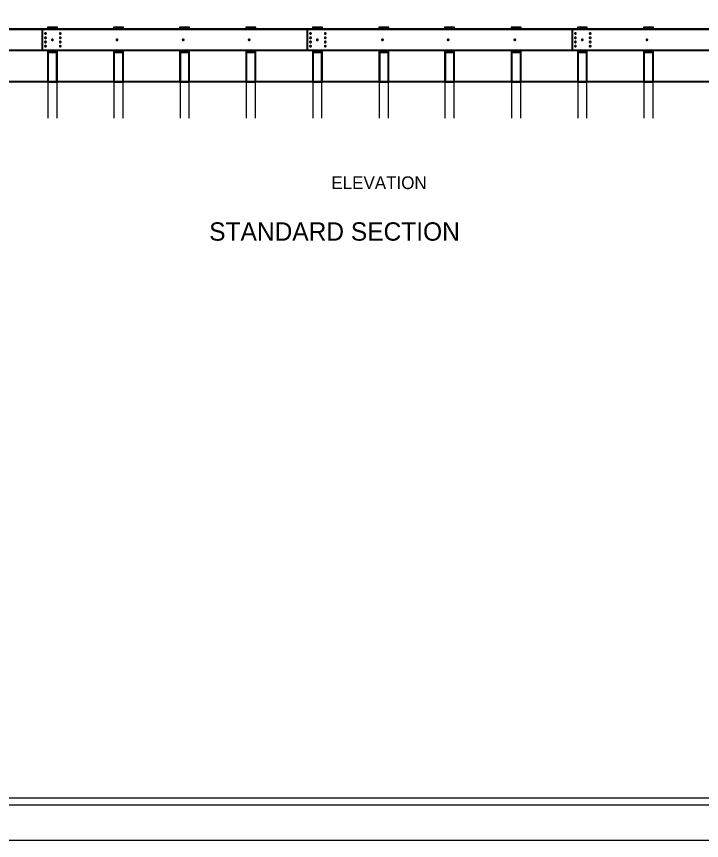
# Model space of a CAD drawing. Extents: x 0 to 1017, y -670 to 88.
# Drawn here: x 49.88 to 88.74, y 0 to 46.74 of the extents above; entities that cross this region are included whole.
import ezdxf

# ---------------------------------------------------------------- set-up
doc = ezdxf.new("R2010")
doc.units = 0
doc.layers.add('Border', color=7, linetype='Continuous')
doc.layers.add('DETAIL 2', color=7, linetype='Continuous')

msp = doc.modelspace()

# ---------------------------------------------------------------- linework, layer by layer
at = {"layer": 'Border'}
for points in [[(0, 88), (136, 88), (136, 0), (0, 0)], [(134, 86), (134, 70), (134, 2), (2, 2), (2, 86)], [(2.4, 85.6), (133.6, 85.6), (133.6, 2.4), (2.4, 2.4)]]:
    msp.add_lwpolyline(points, close=True, dxfattribs=at)
at = {"layer": 'DETAIL 2'}
for p, q in [((123.571, 46.031), (17.437, 46.031)), ((123.571, 46.01), (17.437, 46.01)), ((123.571, 45.99), (17.437, 45.99)), ((51.5, 45.731), (51.539, 45.731)), ((51.5, 45.494), (51.539, 45.494)), ((51.934, 45.452), (51.894, 45.452)), ((52.345, 45.731), (52.384, 45.731)), ((52.345, 45.494), (52.384, 45.494)), ((55.6, 45.463), (55.561, 45.463)), ((59.352, 45.463), (59.313, 45.463)), ((63.103, 45.463), (63.064, 45.463)), ((66.531, 45.731), (66.571, 45.731)), ((66.531, 45.494), (66.571, 45.494)), ((66.965, 45.452), (66.926, 45.452)), ((67.377, 45.731), (67.416, 45.731)), ((67.377, 45.494), (67.416, 45.494)), ((70.659, 45.463), (70.62, 45.463)), ((74.384, 45.463), (74.344, 45.463)), ((78.161, 45.463), (78.122, 45.463)), ((81.563, 45.731), (81.603, 45.731)), ((81.563, 45.494), (81.603, 45.494)), ((81.997, 45.452), (81.958, 45.452)), ((82.409, 45.731), (82.448, 45.731)), ((82.409, 45.494), (82.448, 45.494)), ((85.664, 45.463), (85.625, 45.463)), ((51.5, 45.254), (51.539, 45.254)), ((51.5, 45.016), (51.539, 45.016)), ((52.345, 45.254), (52.384, 45.254)), ((52.345, 45.016), (52.384, 45.016)), ((66.531, 45.254), (66.571, 45.254)), ((66.531, 45.016), (66.571, 45.016)), ((67.377, 45.254), (67.416, 45.254)), ((67.377, 45.016), (67.416, 45.016)), ((81.563, 45.254), (81.603, 45.254)), ((81.563, 45.016), (81.603, 45.016)), ((82.409, 45.254), (82.448, 45.254)), ((82.409, 45.016), (82.448, 45.016)), ((123.571, 44.836), (17.437, 44.836)), ((123.571, 44.816), (17.437, 44.816)), ((123.571, 44.795), (17.437, 44.795)), ((123.571, 43.049), (17.437, 43.049)), ((123.571, 43.028), (17.437, 43.028)), ((123.571, 43.007), (17.437, 43.007)), ((51.653, 43.028), (51.653, 40.97)), ((52.178, 40.97), (52.178, 43.028)), ((55.404, 43.028), (55.404, 40.97)), ((55.929, 40.97), (55.929, 43.028)), ((59.155, 43.028), (59.155, 40.97)), ((59.68, 40.97), (59.68, 43.028)), ((62.907, 43.028), (62.907, 40.97)), ((63.432, 40.97), (63.432, 43.028)), ((66.685, 43.028), (66.685, 40.97)), ((67.21, 40.97), (67.21, 43.028)), ((70.462, 43.028), (70.462, 40.97)), ((70.987, 40.97), (70.987, 43.028)), ((74.187, 43.028), (74.187, 40.97)), ((74.712, 40.97), (74.712, 43.028)), ((77.965, 43.028), (77.965, 40.97)), ((78.49, 40.97), (78.49, 43.028)), ((81.716, 43.028), (81.716, 40.97)), ((82.241, 40.97), (82.241, 43.028)), ((85.468, 43.028), (85.468, 40.97)), ((85.993, 40.97), (85.993, 43.028))]:
    msp.add_line(p, q, dxfattribs=at)
for points in [[(51.338, 44.816), (51.338, 46.01), (51.359, 46.01), (51.359, 44.816), (51.38, 44.816), (51.38, 46.01)], [(51.5, 45.812), (51.466, 45.791), (51.466, 45.752), (51.5, 45.731)], [(51.539, 45.812), (51.5, 45.812), (51.539, 45.812)], [(51.539, 45.731), (51.574, 45.752), (51.574, 45.791), (51.539, 45.812)], [(52.198, 46.13), (51.632, 46.13), (51.653, 46.11), (52.178, 46.11), (52.157, 46.089), (51.673, 46.089)], [(51.632, 46.13), (51.632, 46.01), (51.653, 46.01), (51.653, 46.11), (51.673, 46.089), (51.673, 46.01)], [(52.198, 46.01), (52.198, 46.13), (52.178, 46.11), (52.178, 46.01), (52.157, 46.01), (52.157, 46.089)], [(52.345, 45.812), (52.312, 45.791), (52.312, 45.752), (52.345, 45.731)], [(52.384, 45.812), (52.345, 45.812), (52.384, 45.812)], [(52.384, 45.731), (52.419, 45.752), (52.419, 45.791), (52.384, 45.812)], [(55.95, 46.13), (55.383, 46.13), (55.404, 46.11), (55.929, 46.11), (55.908, 46.089), (55.425, 46.089)], [(55.383, 46.13), (55.383, 46.01), (55.404, 46.01), (55.404, 46.11), (55.425, 46.089), (55.425, 46.01)], [(55.95, 46.01), (55.95, 46.13), (55.929, 46.11), (55.929, 46.01), (55.908, 46.01), (55.908, 46.089)], [(59.701, 46.13), (59.135, 46.13), (59.155, 46.11), (59.68, 46.11), (59.66, 46.089), (59.176, 46.089)], [(59.135, 46.13), (59.135, 46.01), (59.155, 46.01), (59.155, 46.11), (59.176, 46.089), (59.176, 46.01)], [(59.701, 46.01), (59.701, 46.13), (59.68, 46.11), (59.68, 46.01), (59.66, 46.01), (59.66, 46.089)], [(63.452, 46.13), (62.886, 46.13), (62.907, 46.11), (63.432, 46.11), (63.411, 46.089), (62.927, 46.089)], [(62.886, 46.13), (62.886, 46.01), (62.907, 46.01), (62.907, 46.11), (62.927, 46.089), (62.927, 46.01)], [(63.452, 46.01), (63.452, 46.13), (63.432, 46.11), (63.432, 46.01), (63.411, 46.01), (63.411, 46.089)], [(66.37, 44.816), (66.37, 46.01), (66.391, 46.01), (66.391, 44.816), (66.411, 44.816), (66.411, 46.01)], [(66.531, 45.812), (66.498, 45.791), (66.498, 45.752), (66.531, 45.731)], [(66.571, 45.812), (66.531, 45.812), (66.571, 45.812)], [(66.571, 45.731), (66.606, 45.752), (66.606, 45.791), (66.571, 45.812)], [(67.23, 46.13), (66.664, 46.13), (66.685, 46.11), (67.21, 46.11), (67.189, 46.089), (66.705, 46.089)], [(66.664, 46.13), (66.664, 46.01), (66.685, 46.01), (66.685, 46.11), (66.705, 46.089), (66.705, 46.01)], [(67.23, 46.01), (67.23, 46.13), (67.21, 46.11), (67.21, 46.01), (67.189, 46.01), (67.189, 46.089)], [(67.377, 45.812), (67.344, 45.791), (67.344, 45.752), (67.377, 45.731)], [(67.416, 45.812), (67.377, 45.812), (67.416, 45.812)], [(67.416, 45.731), (67.451, 45.752), (67.451, 45.791), (67.416, 45.812)], [(71.008, 46.13), (70.442, 46.13), (70.462, 46.11), (70.987, 46.11), (70.967, 46.089), (70.483, 46.089)], [(70.442, 46.13), (70.442, 46.01), (70.462, 46.01), (70.462, 46.11), (70.483, 46.089), (70.483, 46.01)], [(71.008, 46.01), (71.008, 46.13), (70.987, 46.11), (70.987, 46.01), (70.967, 46.01), (70.967, 46.089)], [(74.733, 46.13), (74.167, 46.13), (74.187, 46.11), (74.712, 46.11), (74.692, 46.089), (74.208, 46.089)], [(74.167, 46.13), (74.167, 46.01), (74.187, 46.01), (74.187, 46.11), (74.208, 46.089), (74.208, 46.01)], [(74.733, 46.01), (74.733, 46.13), (74.712, 46.11), (74.712, 46.01), (74.692, 46.01), (74.692, 46.089)], [(78.511, 46.13), (77.944, 46.13), (77.965, 46.11), (78.49, 46.11), (78.469, 46.089), (77.986, 46.089)], [(77.944, 46.13), (77.944, 46.01), (77.965, 46.01), (77.965, 46.11), (77.986, 46.089), (77.986, 46.01)], [(78.511, 46.01), (78.511, 46.13), (78.49, 46.11), (78.49, 46.01), (78.469, 46.01), (78.469, 46.089)], [(81.402, 44.816), (81.402, 46.01), (81.423, 46.01), (81.423, 44.816), (81.443, 44.816), (81.443, 46.01)], [(81.563, 45.812), (81.53, 45.791), (81.53, 45.752), (81.563, 45.731)], [(81.603, 45.812), (81.563, 45.812), (81.603, 45.812)], [(81.603, 45.731), (81.638, 45.752), (81.638, 45.791), (81.603, 45.812)], [(82.262, 46.13), (81.696, 46.13), (81.716, 46.11), (82.241, 46.11), (82.221, 46.089), (81.737, 46.089)], [(81.696, 46.13), (81.696, 46.01), (81.716, 46.01), (81.716, 46.11), (81.737, 46.089), (81.737, 46.01)], [(82.262, 46.01), (82.262, 46.13), (82.241, 46.11), (82.241, 46.01), (82.221, 46.01), (82.221, 46.089)], [(82.409, 45.812), (82.375, 45.791), (82.375, 45.752), (82.409, 45.731)], [(82.448, 45.812), (82.409, 45.812), (82.448, 45.812)], [(82.448, 45.731), (82.483, 45.752), (82.483, 45.791), (82.448, 45.812)], [(86.013, 46.13), (85.447, 46.13), (85.468, 46.11), (85.993, 46.11), (85.972, 46.089), (85.488, 46.089)], [(85.447, 46.13), (85.447, 46.01), (85.468, 46.01), (85.468, 46.11), (85.488, 46.089), (85.488, 46.01)], [(86.013, 46.01), (86.013, 46.13), (85.993, 46.11), (85.993, 46.01), (85.972, 46.01), (85.972, 46.089)], [(51.5, 45.572), (51.466, 45.552), (51.466, 45.512), (51.5, 45.494)], [(51.539, 45.572), (51.5, 45.572), (51.539, 45.572)], [(51.539, 45.494), (51.574, 45.512), (51.574, 45.552), (51.539, 45.572)], [(51.894, 45.452), (51.859, 45.434), (51.859, 45.392), (51.894, 45.374)], [(51.894, 45.374), (51.934, 45.374), (51.894, 45.374)], [(51.934, 45.374), (51.967, 45.392), (51.967, 45.434), (51.934, 45.452)], [(52.345, 45.572), (52.312, 45.552), (52.312, 45.512), (52.345, 45.494)], [(52.384, 45.572), (52.345, 45.572), (52.384, 45.572)], [(52.384, 45.494), (52.419, 45.512), (52.419, 45.552), (52.384, 45.572)], [(55.561, 45.463), (55.528, 45.444), (55.528, 45.403), (55.561, 45.384)], [(55.561, 45.384), (55.6, 45.384), (55.561, 45.384)], [(55.6, 45.384), (55.636, 45.403), (55.636, 45.444), (55.6, 45.463)], [(59.313, 45.463), (59.279, 45.444), (59.279, 45.403), (59.313, 45.384)], [(59.313, 45.384), (59.352, 45.384), (59.313, 45.384)], [(59.352, 45.384), (59.387, 45.403), (59.387, 45.444), (59.352, 45.463)], [(63.064, 45.463), (63.031, 45.444), (63.031, 45.403), (63.064, 45.384)], [(63.064, 45.384), (63.103, 45.384), (63.064, 45.384)], [(63.103, 45.384), (63.138, 45.403), (63.138, 45.444), (63.103, 45.463)], [(66.531, 45.572), (66.498, 45.552), (66.498, 45.512), (66.531, 45.494)], [(66.571, 45.572), (66.531, 45.572), (66.571, 45.572)], [(66.571, 45.494), (66.606, 45.512), (66.606, 45.552), (66.571, 45.572)], [(66.926, 45.452), (66.891, 45.434), (66.891, 45.392), (66.926, 45.374)], [(66.926, 45.374), (66.965, 45.374), (66.926, 45.374)], [(66.965, 45.374), (66.998, 45.392), (66.998, 45.434), (66.965, 45.452)], [(67.377, 45.572), (67.344, 45.552), (67.344, 45.512), (67.377, 45.494)], [(67.416, 45.572), (67.377, 45.572), (67.416, 45.572)], [(67.416, 45.494), (67.451, 45.512), (67.451, 45.552), (67.416, 45.572)], [(70.62, 45.463), (70.586, 45.444), (70.586, 45.403), (70.62, 45.384)], [(70.62, 45.384), (70.659, 45.384), (70.62, 45.384)], [(70.659, 45.384), (70.694, 45.403), (70.694, 45.444), (70.659, 45.463)], [(74.344, 45.463), (74.311, 45.444), (74.311, 45.403), (74.344, 45.384)], [(74.344, 45.384), (74.384, 45.384), (74.344, 45.384)], [(74.384, 45.384), (74.419, 45.403), (74.419, 45.444), (74.384, 45.463)], [(78.122, 45.463), (78.089, 45.444), (78.089, 45.403), (78.122, 45.384)], [(78.122, 45.384), (78.161, 45.384), (78.122, 45.384)], [(78.161, 45.384), (78.197, 45.403), (78.197, 45.444), (78.161, 45.463)], [(81.563, 45.572), (81.53, 45.552), (81.53, 45.512), (81.563, 45.494)], [(81.603, 45.572), (81.563, 45.572), (81.603, 45.572)], [(81.603, 45.494), (81.638, 45.512), (81.638, 45.552), (81.603, 45.572)], [(81.958, 45.452), (81.923, 45.434), (81.923, 45.392), (81.958, 45.374)], [(81.958, 45.374), (81.997, 45.374), (81.958, 45.374)], [(81.997, 45.374), (82.03, 45.392), (82.03, 45.434), (81.997, 45.452)], [(82.409, 45.572), (82.375, 45.552), (82.375, 45.512), (82.409, 45.494)], [(82.448, 45.572), (82.409, 45.572), (82.448, 45.572)], [(82.448, 45.494), (82.483, 45.512), (82.483, 45.552), (82.448, 45.572)], [(85.625, 45.463), (85.592, 45.444), (85.592, 45.403), (85.625, 45.384)], [(85.625, 45.384), (85.664, 45.384), (85.625, 45.384)], [(85.664, 45.384), (85.699, 45.403), (85.699, 45.444), (85.664, 45.463)], [(51.5, 45.335), (51.466, 45.314), (51.466, 45.275), (51.5, 45.254)], [(51.5, 45.095), (51.466, 45.076), (51.466, 45.035), (51.5, 45.016)], [(51.539, 45.335), (51.5, 45.335), (51.539, 45.335)], [(51.539, 45.095), (51.5, 45.095), (51.539, 45.095)], [(51.539, 45.254), (51.574, 45.275), (51.574, 45.314), (51.539, 45.335)], [(51.539, 45.016), (51.574, 45.035), (51.574, 45.076), (51.539, 45.095)], [(52.345, 45.335), (52.312, 45.314), (52.312, 45.275), (52.345, 45.254)], [(52.345, 45.095), (52.312, 45.076), (52.312, 45.035), (52.345, 45.016)], [(52.384, 45.335), (52.345, 45.335), (52.384, 45.335)], [(52.384, 45.095), (52.345, 45.095), (52.384, 45.095)], [(52.384, 45.254), (52.419, 45.275), (52.419, 45.314), (52.384, 45.335)], [(52.384, 45.016), (52.419, 45.035), (52.419, 45.076), (52.384, 45.095)], [(66.531, 45.335), (66.498, 45.314), (66.498, 45.275), (66.531, 45.254)], [(66.531, 45.095), (66.498, 45.076), (66.498, 45.035), (66.531, 45.016)], [(66.571, 45.335), (66.531, 45.335), (66.571, 45.335)], [(66.571, 45.095), (66.531, 45.095), (66.571, 45.095)], [(66.571, 45.254), (66.606, 45.275), (66.606, 45.314), (66.571, 45.335)], [(66.571, 45.016), (66.606, 45.035), (66.606, 45.076), (66.571, 45.095)], [(67.377, 45.335), (67.344, 45.314), (67.344, 45.275), (67.377, 45.254)], [(67.377, 45.095), (67.344, 45.076), (67.344, 45.035), (67.377, 45.016)], [(67.416, 45.335), (67.377, 45.335), (67.416, 45.335)], [(67.416, 45.095), (67.377, 45.095), (67.416, 45.095)], [(67.416, 45.254), (67.451, 45.275), (67.451, 45.314), (67.416, 45.335)], [(67.416, 45.016), (67.451, 45.035), (67.451, 45.076), (67.416, 45.095)], [(81.563, 45.335), (81.53, 45.314), (81.53, 45.275), (81.563, 45.254)], [(81.563, 45.095), (81.53, 45.076), (81.53, 45.035), (81.563, 45.016)], [(81.603, 45.335), (81.563, 45.335), (81.603, 45.335)], [(81.603, 45.095), (81.563, 45.095), (81.603, 45.095)], [(81.603, 45.254), (81.638, 45.275), (81.638, 45.314), (81.603, 45.335)], [(81.603, 45.016), (81.638, 45.035), (81.638, 45.076), (81.603, 45.095)], [(82.409, 45.335), (82.375, 45.314), (82.375, 45.275), (82.409, 45.254)], [(82.409, 45.095), (82.375, 45.076), (82.375, 45.035), (82.409, 45.016)], [(82.448, 45.335), (82.409, 45.335), (82.448, 45.335)], [(82.448, 45.095), (82.409, 45.095), (82.448, 45.095)], [(82.448, 45.254), (82.483, 45.275), (82.483, 45.314), (82.448, 45.335)], [(82.448, 45.016), (82.483, 45.035), (82.483, 45.076), (82.448, 45.095)], [(51.632, 44.816), (51.632, 43.007), (51.653, 43.028), (51.653, 44.816), (51.673, 44.816), (51.673, 43.049)], [(51.632, 44.816), (51.632, 44.696), (51.653, 44.717), (51.653, 44.816), (51.673, 44.816), (51.673, 44.737)], [(51.632, 44.696), (52.198, 44.696), (52.178, 44.717), (51.653, 44.717), (51.673, 44.737), (52.157, 44.737)], [(52.198, 43.007), (52.198, 44.816), (52.178, 44.816), (52.178, 43.028), (52.157, 43.049), (52.157, 44.816)], [(52.198, 44.696), (52.198, 44.816), (52.178, 44.816), (52.178, 44.717), (52.157, 44.737), (52.157, 44.816)], [(55.383, 44.816), (55.383, 43.007), (55.404, 43.028), (55.404, 44.816), (55.425, 44.816), (55.425, 43.049)], [(55.383, 44.816), (55.383, 44.696), (55.404, 44.717), (55.404, 44.816), (55.425, 44.816), (55.425, 44.737)], [(55.383, 44.696), (55.95, 44.696), (55.929, 44.717), (55.404, 44.717), (55.425, 44.737), (55.908, 44.737)], [(55.95, 43.007), (55.95, 44.816), (55.929, 44.816), (55.929, 43.028), (55.908, 43.049), (55.908, 44.816)], [(55.95, 44.696), (55.95, 44.816), (55.929, 44.816), (55.929, 44.717), (55.908, 44.737), (55.908, 44.816)], [(59.135, 44.816), (59.135, 43.007), (59.155, 43.028), (59.155, 44.816), (59.176, 44.816), (59.176, 43.049)], [(59.135, 44.816), (59.135, 44.696), (59.155, 44.717), (59.155, 44.816), (59.176, 44.816), (59.176, 44.737)], [(59.135, 44.696), (59.701, 44.696), (59.68, 44.717), (59.155, 44.717), (59.176, 44.737), (59.66, 44.737)], [(59.701, 43.007), (59.701, 44.816), (59.68, 44.816), (59.68, 43.028), (59.66, 43.049), (59.66, 44.816)], [(59.701, 44.696), (59.701, 44.816), (59.68, 44.816), (59.68, 44.717), (59.66, 44.737), (59.66, 44.816)], [(62.886, 44.816), (62.886, 43.007), (62.907, 43.028), (62.907, 44.816), (62.927, 44.816), (62.927, 43.049)], [(62.886, 44.816), (62.886, 44.696), (62.907, 44.717), (62.907, 44.816), (62.927, 44.816), (62.927, 44.737)], [(62.886, 44.696), (63.452, 44.696), (63.432, 44.717), (62.907, 44.717), (62.927, 44.737), (63.411, 44.737)], [(63.452, 43.007), (63.452, 44.816), (63.432, 44.816), (63.432, 43.028), (63.411, 43.049), (63.411, 44.816)], [(63.452, 44.696), (63.452, 44.816), (63.432, 44.816), (63.432, 44.717), (63.411, 44.737), (63.411, 44.816)], [(66.664, 44.816), (66.664, 43.007), (66.685, 43.028), (66.685, 44.816), (66.705, 44.816), (66.705, 43.049)], [(66.664, 44.816), (66.664, 44.696), (66.685, 44.717), (66.685, 44.816), (66.705, 44.816), (66.705, 44.737)], [(66.664, 44.696), (67.23, 44.696), (67.21, 44.717), (66.685, 44.717), (66.705, 44.737), (67.189, 44.737)], [(67.23, 43.007), (67.23, 44.816), (67.21, 44.816), (67.21, 43.028), (67.189, 43.049), (67.189, 44.816)], [(67.23, 44.696), (67.23, 44.816), (67.21, 44.816), (67.21, 44.717), (67.189, 44.737), (67.189, 44.816)], [(70.442, 44.816), (70.442, 43.007), (70.462, 43.028), (70.462, 44.816), (70.483, 44.816), (70.483, 43.049)], [(70.442, 44.816), (70.442, 44.696), (70.462, 44.717), (70.462, 44.816), (70.483, 44.816), (70.483, 44.737)], [(70.442, 44.696), (71.008, 44.696), (70.987, 44.717), (70.462, 44.717), (70.483, 44.737), (70.967, 44.737)], [(71.008, 43.007), (71.008, 44.816), (70.987, 44.816), (70.987, 43.028), (70.967, 43.049), (70.967, 44.816)], [(71.008, 44.696), (71.008, 44.816), (70.987, 44.816), (70.987, 44.717), (70.967, 44.737), (70.967, 44.816)], [(74.167, 44.816), (74.167, 43.007), (74.187, 43.028), (74.187, 44.816), (74.208, 44.816), (74.208, 43.049)], [(74.167, 44.816), (74.167, 44.696), (74.187, 44.717), (74.187, 44.816), (74.208, 44.816), (74.208, 44.737)], [(74.167, 44.696), (74.733, 44.696), (74.712, 44.717), (74.187, 44.717), (74.208, 44.737), (74.692, 44.737)], [(74.733, 43.007), (74.733, 44.816), (74.712, 44.816), (74.712, 43.028), (74.692, 43.049), (74.692, 44.816)], [(74.733, 44.696), (74.733, 44.816), (74.712, 44.816), (74.712, 44.717), (74.692, 44.737), (74.692, 44.816)], [(77.944, 44.816), (77.944, 43.007), (77.965, 43.028), (77.965, 44.816), (77.986, 44.816), (77.986, 43.049)], [(77.944, 44.816), (77.944, 44.696), (77.965, 44.717), (77.965, 44.816), (77.986, 44.816), (77.986, 44.737)], [(77.944, 44.696), (78.511, 44.696), (78.49, 44.717), (77.965, 44.717), (77.986, 44.737), (78.469, 44.737)], [(78.511, 43.007), (78.511, 44.816), (78.49, 44.816), (78.49, 43.028), (78.469, 43.049), (78.469, 44.816)], [(78.511, 44.696), (78.511, 44.816), (78.49, 44.816), (78.49, 44.717), (78.469, 44.737), (78.469, 44.816)], [(81.696, 44.816), (81.696, 43.007), (81.716, 43.028), (81.716, 44.816), (81.737, 44.816), (81.737, 43.049)], [(81.696, 44.816), (81.696, 44.696), (81.716, 44.717), (81.716, 44.816), (81.737, 44.816), (81.737, 44.737)], [(81.696, 44.696), (82.262, 44.696), (82.241, 44.717), (81.716, 44.717), (81.737, 44.737), (82.221, 44.737)], [(82.262, 43.007), (82.262, 44.816), (82.241, 44.816), (82.241, 43.028), (82.221, 43.049), (82.221, 44.816)], [(82.262, 44.696), (82.262, 44.816), (82.241, 44.816), (82.241, 44.717), (82.221, 44.737), (82.221, 44.816)], [(85.447, 44.816), (85.447, 43.007), (85.468, 43.028), (85.468, 44.816), (85.488, 44.816), (85.488, 43.049)], [(85.447, 44.816), (85.447, 44.696), (85.468, 44.717), (85.468, 44.816), (85.488, 44.816), (85.488, 44.737)], [(85.447, 44.696), (86.013, 44.696), (85.993, 44.717), (85.468, 44.717), (85.488, 44.737), (85.972, 44.737)], [(86.013, 43.007), (86.013, 44.816), (85.993, 44.816), (85.993, 43.028), (85.972, 43.049), (85.972, 44.816)], [(86.013, 44.696), (86.013, 44.816), (85.993, 44.816), (85.993, 44.717), (85.972, 44.737), (85.972, 44.816)], [(51.632, 43.007), (52.198, 43.007), (52.178, 43.028), (51.653, 43.028), (51.673, 43.049), (52.157, 43.049)], [(55.383, 43.007), (55.95, 43.007), (55.929, 43.028), (55.404, 43.028), (55.425, 43.049), (55.908, 43.049)], [(59.135, 43.007), (59.701, 43.007), (59.68, 43.028), (59.155, 43.028), (59.176, 43.049), (59.66, 43.049)], [(62.886, 43.007), (63.452, 43.007), (63.432, 43.028), (62.907, 43.028), (62.927, 43.049), (63.411, 43.049)], [(66.664, 43.007), (67.23, 43.007), (67.21, 43.028), (66.685, 43.028), (66.705, 43.049), (67.189, 43.049)], [(70.442, 43.007), (71.008, 43.007), (70.987, 43.028), (70.462, 43.028), (70.483, 43.049), (70.967, 43.049)], [(74.167, 43.007), (74.733, 43.007), (74.712, 43.028), (74.187, 43.028), (74.208, 43.049), (74.692, 43.049)], [(77.944, 43.007), (78.511, 43.007), (78.49, 43.028), (77.965, 43.028), (77.986, 43.049), (78.469, 43.049)], [(81.696, 43.007), (82.262, 43.007), (82.241, 43.028), (81.716, 43.028), (81.737, 43.049), (82.221, 43.049)], [(85.447, 43.007), (86.013, 43.007), (85.993, 43.028), (85.468, 43.028), (85.488, 43.049), (85.972, 43.049)]]:
    msp.add_lwpolyline(points, dxfattribs=at)

# ---------------------------------------------------------------- texts
for s, height, p in [('ELEVATION', 0.72, (67.744, 36.951)), ('STANDARD SECTION', 1.04, (60.812, 34.024))]:
    msp.add_text(s, height=height, dxfattribs=at).set_placement(p)

doc.saveas('drawing.dxf')
